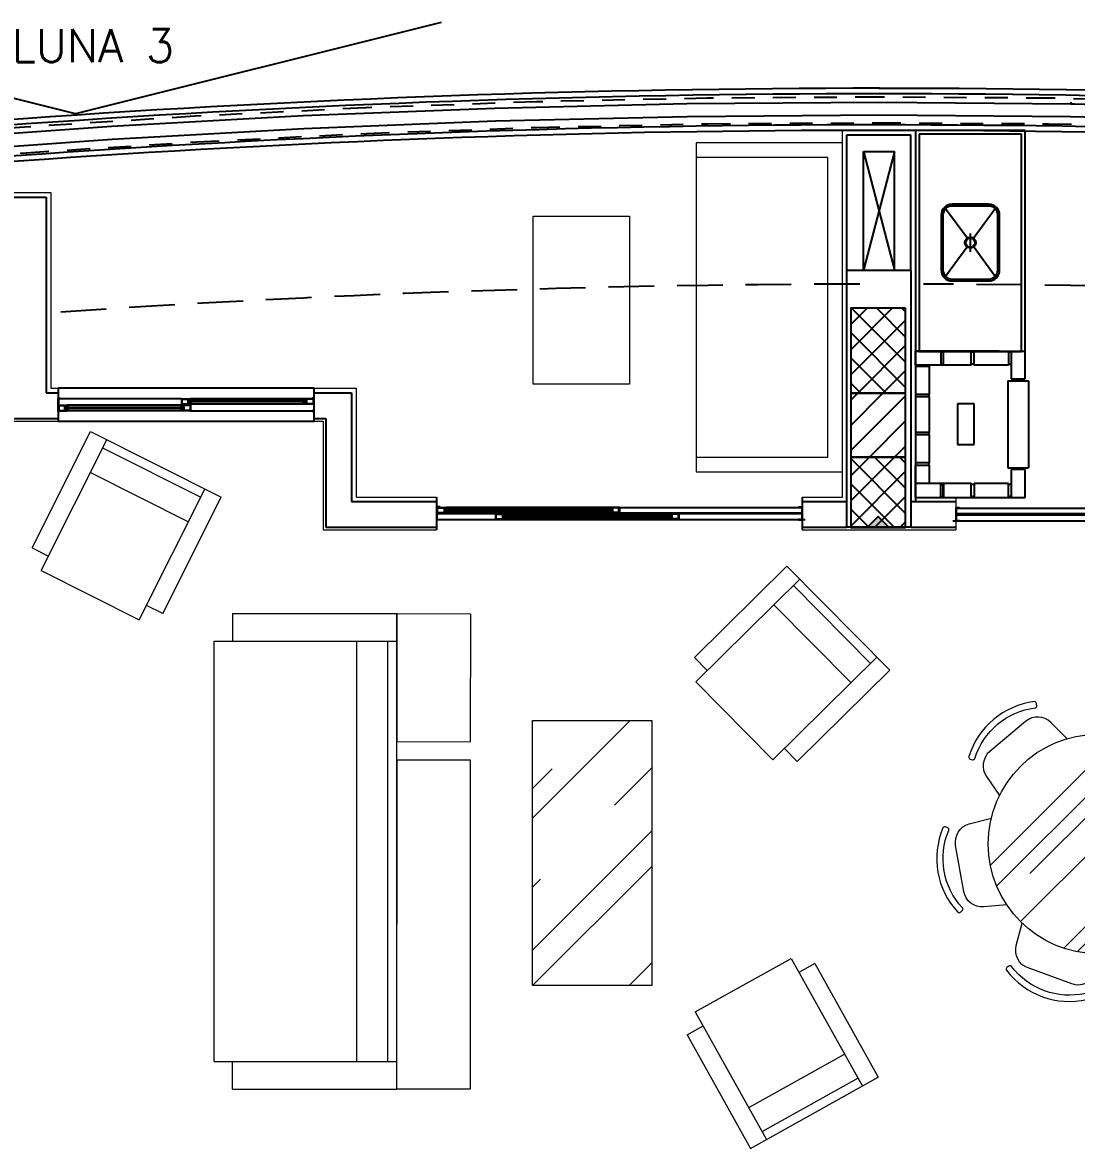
# Model space of a CAD drawing. Header units: millimetres. Extents: x 188.6 to 263.2, y 40.1 to 120.1.
# Drawn here: x 207.62 to 213.39, y 113.93 to 120.08 of the extents above; entities that cross this region are included whole.
import ezdxf

# ---------------------------------------------------------------- set-up
doc = ezdxf.new("R2010")
doc.units = ezdxf.units.MM
doc.set_wipeout_variables(frame=1)
doc.linetypes.add('_XREF_APTOS 1003 E 1004$0$HIDDEN', pattern=[0.375, 0.25, -0.125])
doc.linetypes.add('HIDDEN2', pattern=[0.1875, 0.125, -0.0625])
for name, color, linetype in [('_XREF_APTOS 1003 E 1004$0$A-MC-ALVENARIA', 7, 'Continuous'), ('_XREF_APTOS 1003 E 1004$0$E-MC-ESQUADRIAS', 2, 'Continuous'), ('_XREF_APTOS 1003 E 1004$0$L-MC-LAYOUT MOLHADO', 4, 'Continuous'), ('_XREF_APTOS 1003 E 1004$0$P-MC-PILAR', 3, 'Continuous'), ('_XREF_APTOS 1003 E 1004$0$P-MC-PROJEÇÃO', 1, '_XREF_APTOS 1003 E 1004$0$HIDDEN'), ('_XREF_APTOS 1003 E 1004$0$V-MC-VISTA2', 1, 'Continuous'), ('ARQ', 8, 'Continuous'), ('ESTR-PILARES', 11, 'Continuous'), ('ESTR-VIGAS', 11, 'HIDDEN2'), ('ESTRUTURA', 7, 'Continuous')]:
    doc.layers.add(name, color=color, linetype=linetype)
doc.layers.add('_XREF_APTOS 1003 E 1004$0$L-MC-LAYOUT', color=252, linetype='Continuous', lineweight=5)
doc.layers.add('_XREF_APTOS 1003 E 1004$0$R-MC-REBOCO', color=1, linetype='Continuous', lineweight=5)
doc.styles.add('MC-ROMANS', font='romans')

# ---------------------------------------------------------------- blocks, each defined once
blk = doc.blocks.new('_XREF_APTOS 1003 E 1004$0$A$C23913CE5-flat-1')
at = {"layer": '_XREF_APTOS 1003 E 1004$0$E-MC-ESQUADRIAS', "color": 8}
for p, q in [((0.003, -0.675), (0.003, -0.0022)), ((0.039, -0.003), (0.039, -0.05)), ((0.069, -0.003), (0.039, -0.003)), ((0.039, -0.675), (0.039, -0.05)), ((0.049, -0.05), (0.039, -0.05)), ((0.041, -0.005), (0.041, -0.048)), ((0.067, -0.005), (0.041, -0.005)), ((0.047, -0.048), (0.041, -0.048)), ((0.067, -0.036), (0.047, -0.036)), ((0.047, -0.048), (0.047, -0.036)), ((0.069, -0.038), (0.049, -0.038)), ((0.049, -0.05), (0.049, -0.038)), ((0.051, -0.686), (0.051, -0.039)), ((0.051, -0.039), (0.057, -0.039)), ((0.057, -0.686), (0.057, -0.039)), ((0.059, -0.05), (0.059, -0.038)), ((0.069, -0.05), (0.059, -0.05)), ((0.061, -0.048), (0.061, -0.04)), ((0.067, -0.04), (0.061, -0.04)), ((0.067, -0.048), (0.061, -0.048)), ((0.067, -0.005), (0.067, -0.036)), ((0.067, -0.04), (0.067, -0.048)), ((0.069, -0.003), (0.069, -0.05)), ((0.069, -0.675), (0.069, -0.05)), ((0.003, -0.675), (0.003, -0.725)), ((0.003, -0.675), (0.033, -0.675)), ((0.005, -0.677), (0.005, -0.723)), ((0.005, -0.677), (0.031, -0.677)), ((0.031, -0.677), (0.031, -0.711)), ((0.033, -0.675), (0.033, -0.725)), ((0.039, -0.725), (0.039, -0.675)), ((0.049, -0.675), (0.039, -0.675)), ((0.041, -0.723), (0.041, -0.677)), ((0.047, -0.677), (0.041, -0.677)), ((0.047, -0.677), (0.047, -0.689)), ((0.049, -0.675), (0.049, -0.687)), ((0.059, -0.675), (0.059, -0.687)), ((0.069, -0.675), (0.059, -0.675)), ((0.061, -0.677), (0.061, -0.685)), ((0.067, -0.677), (0.061, -0.677)), ((0.067, -0.685), (0.067, -0.677)), ((0.069, -0.725), (0.069, -0.675)), ((0.013, -0.725), (0.003, -0.725)), ((0.003, -1.3465), (0.003, -0.725)), ((0.011, -0.723), (0.005, -0.723)), ((0.011, -0.723), (0.011, -0.711)), ((0.031, -0.711), (0.011, -0.711)), ((0.013, -0.725), (0.013, -0.713)), ((0.033, -0.713), (0.013, -0.713)), ((0.015, -1.3575), (0.015, -0.714)), ((0.015, -0.714), (0.021, -0.714)), ((0.021, -1.3575), (0.021, -0.714)), ((0.023, -0.725), (0.023, -0.713)), ((0.033, -0.725), (0.023, -0.725)), ((0.031, -0.715), (0.025, -0.715)), ((0.025, -0.723), (0.025, -0.715)), ((0.031, -0.723), (0.025, -0.723)), ((0.031, -0.715), (0.031, -0.723)), ((0.033, -1.397), (0.033, -0.725)), ((0.039, -0.725), (0.069, -0.725)), ((0.041, -0.723), (0.067, -0.723)), ((0.067, -0.689), (0.047, -0.689)), ((0.069, -0.687), (0.049, -0.687)), ((0.051, -0.686), (0.057, -0.686)), ((0.067, -0.685), (0.061, -0.685)), ((0.067, -0.723), (0.067, -0.689)), ((0.069, -0.725), (0.069, -1.3982)), ((0.003, -1.397), (0.003, -1.3465)), ((0.013, -1.3465), (0.003, -1.3465)), ((0.011, -1.3485), (0.005, -1.3485)), ((0.005, -1.395), (0.005, -1.3485)), ((0.011, -1.3485), (0.011, -1.3605)), ((0.013, -1.3465), (0.013, -1.3585)), ((0.023, -1.3465), (0.023, -1.3585)), ((0.033, -1.3465), (0.023, -1.3465)), ((0.025, -1.3485), (0.025, -1.3565)), ((0.031, -1.3485), (0.025, -1.3485)), ((0.031, -1.3565), (0.031, -1.3485)), ((0.003, -1.397), (0.033, -1.397)), ((0.005, -1.395), (0.031, -1.395)), ((0.031, -1.3605), (0.011, -1.3605)), ((0.033, -1.3585), (0.013, -1.3585)), ((0.015, -1.3575), (0.021, -1.3575)), ((0.031, -1.3565), (0.025, -1.3565)), ((0.031, -1.395), (0.031, -1.3605)), ((0.033, -1.397), (0.033, -1.3585))]:
    blk.add_line(p, q, dxfattribs=at)
for points in [[(0.001, -0.0002), (0.001, -0.0104), (0.003, -0.0104), (0.003, -0.0022), (0.069, -0.0022), (0.069, -0.0102), (0.071, -0.0102), (0.071, -0.0002), (0.001, -0.0002)], [(0.001, -1.4002), (0.001, -1.39), (0.003, -1.39), (0.003, -1.3982), (0.069, -1.3982), (0.069, -1.3902), (0.071, -1.3902), (0.071, -1.4002), (0.001, -1.4002)]]:
    blk.add_lwpolyline(points, dxfattribs=at)
for points in [[(0.0505, -0.0385, 1), (0.0495, -0.0385), (0.0495, -0.05, -0.414214), (0.049, -0.0505), (0.044, -0.0505, 0.38517), (0.049, -0.055), (0.0505, -0.055)], [(0.064, -0.0505), (0.059, -0.0505, -0.414214), (0.0585, -0.05), (0.0585, -0.0385, 1), (0.0575, -0.0385), (0.0575, -0.055), (0.059, -0.055, 0.38517)], [(0.0505, -0.6865, -1), (0.0495, -0.6865), (0.0495, -0.675, 0.414214), (0.049, -0.6745), (0.044, -0.6745, -0.38517), (0.049, -0.67), (0.0505, -0.67)], [(0.064, -0.6745), (0.059, -0.6745, 0.414214), (0.0585, -0.675), (0.0585, -0.6865, -1), (0.0575, -0.6865), (0.0575, -0.67), (0.059, -0.67, -0.38517)], [(0.0145, -0.7135, 1), (0.0135, -0.7135), (0.0135, -0.725, -0.414214), (0.013, -0.7255), (0.008, -0.7255, 0.38517), (0.013, -0.73), (0.0145, -0.73)], [(0.028, -0.7255), (0.023, -0.7255, -0.414214), (0.0225, -0.725), (0.0225, -0.7135, 1), (0.0215, -0.7135), (0.0215, -0.73), (0.023, -0.73, 0.38517)], [(0.0135, -1.3465, 0.414214), (0.013, -1.346), (0.008, -1.346, -0.38517), (0.013, -1.3415), (0.0145, -1.3415), (0.0145, -1.358, -1), (0.0135, -1.358)], [(0.0225, -1.3465, -0.414214), (0.023, -1.346), (0.028, -1.346, 0.38517), (0.023, -1.3415), (0.0215, -1.3415), (0.0215, -1.358, 1), (0.0225, -1.358)]]:
    blk.add_lwpolyline(points, format="xyb", close=True, dxfattribs=at)
blk = doc.blocks.new('A$C1BFF5DEF')
at = {"layer": '_XREF_APTOS 1003 E 1004$0$L-MC-LAYOUT', "linetype": 'Continuous'}
h = blk.add_hatch(dxfattribs=at)
h.set_pattern_fill('AR-RROOF', color=8, scale=0.5, angle=45, style=0)
h.set_pattern_definition([(45, (-2101.44155, -1445.2573), (0.42426407, 1.13137085), [7.5, -1, 2.5, -0.5]), (45, (-2101.1481, -1444.6103), (-0.8237794, 0.11667262), [1.5, -0.165, 3, -0.375]), (45, (-2101.5653, -1444.78), (1.60159686, 2.075358403), [4, -0.7, 2, -0.5])])
h.paths.add_polyline_path([(14.1589, 6.1519, -1), (15.078, 6.9234, -1)])
at = {"layer": '_XREF_APTOS 1003 E 1004$0$A-MC-ALVENARIA', "color": 8}
for p, q in [((13.2455, 9.6755), (13.2455, 10.4154)), ((13.2455, 10.4154), (13.5955, 10.4154)), ((13.5955, 9.6755), (13.5955, 10.4154)), ((13.3355, 9.6755), (13.3355, 10.3254)), ((13.3355, 10.3254), (13.5055, 10.3254)), ((13.5055, 9.6755), (13.5055, 10.3254)), ((6.3953, 10.075), (8.8653, 10.075)), ((8.8653, 10.075), (8.8653, 9.005)), ((8.8653, 9.005), (8.9303, 9.005)), ((10.3303, 9.005), (10.5353, 9.005)), ((10.5353, 9.005), (10.5353, 8.41)), ((7.8503, 8.865), (8.9303, 8.865)), ((10.3303, 8.865), (10.3953, 8.865)), ((10.3953, 8.865), (10.3953, 8.27)), ((10.5353, 8.41), (11.0003, 8.41)), ((13.0003, 8.41), (13.2452, 8.41)), ((13.5952, 8.41), (13.8403, 8.41)), ((10.3953, 8.27), (11.0003, 8.27)), ((13.0003, 8.27), (13.2452, 8.27)), ((13.5952, 8.27), (13.8403, 8.27))]:
    blk.add_line(p, q, dxfattribs=at)
at = {"layer": '_XREF_APTOS 1003 E 1004$0$E-MC-ESQUADRIAS', "color": 8}
for p, q in [((10.3303, 9.03), (8.9301, 9.03, 0.0006)), ((11.0203, 8.3815), (11.0003, 8.3815)), ((11.0003, 8.3815), (11.0003, 8.3105)), ((11.0023, 8.3795), (11.0023, 8.3125)), ((11.0023, 8.3795), (11.0203, 8.3795)), ((11.0035, 8.3785), (11.0555, 8.3785)), ((11.0035, 8.3785), (11.0035, 8.3485)), ((11.0055, 8.3765), (11.0415, 8.3765)), ((11.0055, 8.3505), (11.0055, 8.3765)), ((11.0203, 8.3815), (11.0203, 8.3795)), ((11.0415, 8.3765), (11.0415, 8.3565)), ((11.0435, 8.3785), (11.0435, 8.3685)), ((11.0455, 8.3765), (11.0455, 8.3705)), ((11.0455, 8.3765), (11.0535, 8.3765)), ((11.9983, 8.3785), (11.0505, 8.3785)), ((11.0535, 8.3765), (11.0535, 8.3705)), ((11.0555, 8.3785), (11.0555, 8.3685)), ((12.0003, 8.3785), (11.9483, 8.3785)), ((11.9483, 8.3785), (11.9483, 8.3685)), ((11.9503, 8.3765), (11.9503, 8.3705)), ((11.9583, 8.3765), (11.9503, 8.3765)), ((11.9583, 8.3765), (11.9583, 8.3705)), ((11.9603, 8.3785), (11.9603, 8.3685)), ((11.9623, 8.3765), (11.9623, 8.3565)), ((11.9983, 8.3765), (11.9623, 8.3765)), ((11.9983, 8.3505), (11.9983, 8.3765)), ((12.0003, 8.3785), (12.9983, 8.3785)), ((12.0003, 8.3785), (12.0003, 8.3485)), ((12.9803, 8.3815), (12.9803, 8.3795)), ((12.9803, 8.3815), (13.0003, 8.3815)), ((12.9983, 8.3795), (12.9803, 8.3795)), ((12.9983, 8.3795), (12.9983, 8.3125)), ((13.0003, 8.3815), (13.0003, 8.3105)), ((13.8604, 8.3755), (13.8403, 8.3755)), ((13.8403, 8.3755), (13.8403, 8.3045)), ((13.8604, 8.3755), (13.8604, 8.3735)), ((12.9983, 8.3435), (11.0023, 8.3435)), ((11.0035, 8.3485), (11.0555, 8.3485)), ((11.0055, 8.3505), (11.0535, 8.3505)), ((11.0055, 8.3485), (11.0055, 8.3485)), ((11.0535, 8.3565), (11.0415, 8.3565)), ((11.0555, 8.3685), (11.0435, 8.3685)), ((11.0435, 8.3685), (11.0435, 8.3585)), ((11.9603, 8.3665), (11.0435, 8.3665)), ((11.9603, 8.3605), (11.0435, 8.3605)), ((11.0555, 8.3585), (11.0435, 8.3585)), ((11.0555, 8.368), (11.044, 8.368)), ((11.0605, 8.367), (11.044, 8.367)), ((11.0605, 8.36), (11.044, 8.36)), ((11.0555, 8.359), (11.044, 8.359)), ((11.0535, 8.3705), (11.0455, 8.3705)), ((12.0003, 8.3485), (11.0505, 8.3485)), ((11.0535, 8.3565), (11.0535, 8.3505)), ((11.0555, 8.3585), (11.0555, 8.3485)), ((11.056, 8.3685), (11.056, 8.3735)), ((11.056, 8.3585), (11.056, 8.3535)), ((11.0605, 8.3685), (11.0605, 8.367)), ((11.0605, 8.3585), (11.0605, 8.36)), ((11.3251, 8.3435), (11.3751, 8.3435)), ((11.3251, 8.3305), (11.3251, 8.3435)), ((11.3251, 8.3155), (11.3251, 8.3305)), ((11.3251, 8.3305), (11.3251, 8.3305)), ((11.3251, 8.3135), (11.3251, 8.3155)), ((11.3251, 8.3155), (11.3251, 8.3155)), ((11.3271, 8.3415), (11.3611, 8.3415)), ((11.3271, 8.3325), (11.3271, 8.3415)), ((11.3271, 8.3155), (11.3271, 8.3325)), ((11.3271, 8.3325), (11.3271, 8.3325)), ((11.3271, 8.3155), (11.3731, 8.3155)), ((11.3611, 8.3415), (11.3611, 8.3215)), ((11.3731, 8.3215), (11.3611, 8.3215)), ((11.3631, 8.3435), (11.3631, 8.3335)), ((11.3631, 8.3335), (11.3631, 8.3235)), ((11.3751, 8.3335), (11.3631, 8.3335)), ((12.2851, 8.3315), (11.3631, 8.3315)), ((12.2851, 8.3255), (11.3631, 8.3255)), ((11.3751, 8.3235), (11.3631, 8.3235)), ((11.3751, 8.333), (11.3636, 8.333)), ((11.3801, 8.332), (11.3636, 8.332)), ((11.3801, 8.325), (11.3636, 8.325)), ((11.3751, 8.324), (11.3636, 8.324)), ((11.3651, 8.3415), (11.3731, 8.3415)), ((11.3651, 8.3415), (11.3651, 8.3355)), ((11.3731, 8.3355), (11.3651, 8.3355)), ((11.3731, 8.3415), (11.3731, 8.3355)), ((11.3731, 8.3215), (11.3731, 8.3155)), ((12.2731, 8.3435), (11.3751, 8.3435)), ((11.3751, 8.3435), (11.3751, 8.3335)), ((11.3751, 8.3235), (11.3751, 8.3135)), ((11.3756, 8.3335), (11.3756, 8.3385)), ((11.3756, 8.3235), (11.3756, 8.3185)), ((11.3801, 8.3335), (11.3801, 8.332)), ((11.3801, 8.3235), (11.3801, 8.325)), ((11.9433, 8.3685), (11.9433, 8.367)), ((11.9433, 8.367), (11.9598, 8.367)), ((11.9433, 8.3585), (11.9433, 8.36)), ((11.9433, 8.36), (11.9598, 8.36)), ((11.9478, 8.3685), (11.9478, 8.3735)), ((11.9478, 8.3585), (11.9478, 8.3535)), ((11.9483, 8.3685), (11.9603, 8.3685)), ((11.9483, 8.368), (11.9598, 8.368)), ((11.9483, 8.359), (11.9598, 8.359)), ((11.9483, 8.3585), (11.9603, 8.3585)), ((11.9483, 8.3585), (11.9483, 8.3485)), ((12.0003, 8.3485), (11.9483, 8.3485)), ((11.9503, 8.3705), (11.9583, 8.3705)), ((11.9503, 8.3565), (11.9503, 8.3505)), ((11.9503, 8.3565), (11.9623, 8.3565)), ((11.9983, 8.3505), (11.9503, 8.3505)), ((11.9603, 8.3685), (11.9603, 8.3585)), ((11.9983, 8.3485), (11.9983, 8.3485)), ((12.0003, 8.3485), (12.9983, 8.3485)), ((12.2681, 8.3335), (12.2681, 8.332)), ((12.2681, 8.332), (12.2846, 8.332)), ((12.2681, 8.3235), (12.2681, 8.325)), ((12.2681, 8.325), (12.2846, 8.325)), ((12.2726, 8.3335), (12.2726, 8.3385)), ((12.2726, 8.3235), (12.2726, 8.3185)), ((12.3251, 8.3435), (12.2731, 8.3435)), ((12.2731, 8.3435), (12.2731, 8.3335)), ((12.2731, 8.3335), (12.2851, 8.3335)), ((12.2731, 8.333), (12.2846, 8.333)), ((12.2731, 8.324), (12.2846, 8.324)), ((12.2731, 8.3235), (12.2851, 8.3235)), ((12.2731, 8.3235), (12.2731, 8.3135)), ((12.2751, 8.3415), (12.2751, 8.3355)), ((12.2831, 8.3415), (12.2751, 8.3415)), ((12.2751, 8.3355), (12.2831, 8.3355)), ((12.2751, 8.3215), (12.2751, 8.3155)), ((12.2751, 8.3215), (12.2871, 8.3215)), ((12.3231, 8.3155), (12.2751, 8.3155)), ((12.2831, 8.3415), (12.2831, 8.3355)), ((12.2851, 8.3435), (12.2851, 8.3335)), ((12.2851, 8.3335), (12.2851, 8.3235)), ((12.2871, 8.3415), (12.2871, 8.3215)), ((12.3231, 8.3415), (12.2871, 8.3415)), ((12.3231, 8.3155), (12.3231, 8.3415)), ((12.3251, 8.3435), (12.3251, 8.3135)), ((13.8424, 8.3735), (13.8424, 8.3065)), ((13.8424, 8.3735), (13.8604, 8.3735)), ((14.8404, 8.3725), (13.8424, 8.3725)), ((14.8404, 8.3425), (13.8424, 8.3425)), ((13.8424, 8.3375), (15.8384, 8.3375)), ((11.0203, 8.3105), (11.0005, 8.3105)), ((11.0025, 8.3125), (11.0203, 8.3125)), ((11.0203, 8.3105), (11.0203, 8.3125)), ((13.0163, 8.3105), (11.0203, 8.3105)), ((11.3251, 8.3135), (11.3751, 8.3135)), ((12.2731, 8.3135), (11.3751, 8.3135)), ((12.3251, 8.3135), (12.2731, 8.3135)), ((12.3231, 8.3135), (12.3231, 8.3135)), ((12.9803, 8.3105), (12.9803, 8.3125)), ((12.9983, 8.3125), (12.9803, 8.3125)), ((12.9803, 8.3105), (13.0003, 8.3105)), ((13.8244, 8.3045), (15.8204, 8.3045)), ((13.8604, 8.3045), (13.8403, 8.3045)), ((13.8424, 8.3065), (13.8604, 8.3065)), ((13.8604, 8.3045), (13.8604, 8.3065))]:
    blk.add_line(p, q, dxfattribs=at)
for centre, radius, start, end in [((11.044, 8.3675), 0.0005, 90, 270), ((11.044, 8.3595), 0.0005, 90, 270), ((11.0555, 8.3685), 0.0005, 270, 0), ((11.0555, 8.3585), 0.0005, 0, 90), ((11.0555, 8.3685), 0.005, 0, 84.26083), ((11.0555, 8.3585), 0.005, 275.73917, 0), ((11.3636, 8.3325), 0.0005, 90, 270), ((11.3636, 8.3245), 0.0005, 90, 270), ((11.3751, 8.3335), 0.0005, 270, 0), ((11.3751, 8.3235), 0.0005, 0, 90), ((11.3751, 8.3335), 0.005, 0, 84.26083), ((11.3751, 8.3235), 0.005, 275.73917, 0), ((11.9483, 8.3685), 0.005, 95.73917, 180), ((11.9483, 8.3585), 0.005, 180, 264.26083), ((11.9483, 8.3685), 0.0005, 180, 270), ((11.9483, 8.3585), 0.0005, 90, 180), ((11.9598, 8.3675), 0.0005, 270, 90), ((11.9598, 8.3595), 0.0005, 270, 90), ((12.2731, 8.3335), 0.005, 95.73917, 180), ((12.2731, 8.3235), 0.005, 180, 264.26083), ((12.2731, 8.3335), 0.0005, 180, 270), ((12.2731, 8.3235), 0.0005, 90, 180), ((12.2846, 8.3325), 0.0005, 270, 90), ((12.2846, 8.3245), 0.0005, 270, 90)]:
    blk.add_arc(centre, radius, start, end, dxfattribs=at)
at = {"layer": '_XREF_APTOS 1003 E 1004$0$L-MC-LAYOUT', "color": 8}
for p, q in [((8.7875, 8.1567), (9.1069, 8.7929)), ((8.8373, 8.0331), (9.1963, 8.7481)), ((9.1069, 8.7929), (9.8219, 8.434)), ((9.1738, 8.7034), (9.7101, 8.4342)), ((9.1065, 8.5693), (9.6431, 8.2999)), ((9.3735, 7.7639), (9.7325, 8.4789)), ((9.5024, 7.7978), (9.8219, 8.434)), ((8.7875, 8.1567), (8.8769, 8.1118)), ((8.8373, 8.0331), (9.3735, 7.7639)), ((12.4111, 7.5569), (12.9173, 8.0576)), ((12.9173, 8.0576), (13.4799, 7.4888)), ((12.4188, 7.4239), (12.9876, 7.9865)), ((12.9521, 7.9513), (13.374, 7.5247)), ((9.5024, 7.7978), (9.4131, 7.8426)), ((12.8454, 7.8458), (13.2676, 7.4189)), ((9.8834, 7.7974), (10.7834, 7.7974)), ((9.8834, 7.7974), (9.8834, 7.6474)), ((10.7834, 5.1974), (10.7834, 7.7974)), ((10.7849, 7.0974), (10.7854, 7.7974)), ((10.7854, 7.7974), (11.1854, 7.7971)), ((11.1854, 7.7971), (11.1849, 7.0971)), ((9.7834, 5.3474), (9.7834, 7.6474)), ((9.7834, 7.6474), (10.7834, 7.6474)), ((10.5634, 5.3474), (10.5634, 7.6474)), ((10.7334, 5.3474), (10.7334, 7.6474)), ((12.4111, 7.5569), (12.4814, 7.4858)), ((12.8407, 6.9973), (13.4095, 7.5599)), ((12.9737, 6.9882), (13.4799, 7.4888)), ((12.4188, 7.4239), (12.8407, 6.9973)), ((11.5258, 5.7634), (11.5258, 7.2134)), ((11.5258, 7.2134), (12.1774, 7.2134)), ((12.1774, 7.2134), (12.1774, 5.7634)), ((10.7849, 7.0974), (11.1849, 7.0971)), ((12.9737, 6.9882), (12.9034, 7.0593)), ((10.7834, 5.1974), (10.7848, 6.9974)), ((10.7848, 6.9974), (11.1848, 6.9971)), ((11.1848, 6.9971), (11.1834, 5.1971)), ((12.4157, 5.6194), (12.9395, 5.912)), ((12.9395, 5.912), (13.3296, 5.2136)), ((13.0697, 5.8839), (12.9824, 5.8351)), ((13.0697, 5.8839), (13.4169, 5.2624)), ((12.1774, 5.7634), (11.5258, 5.7634)), ((12.4157, 5.6194), (12.8058, 4.921)), ((12.3713, 5.4937), (12.4586, 5.5425)), ((12.3713, 5.4937), (12.7185, 4.8722)), ((12.7083, 5.0956), (13.2325, 5.3884)), ((9.7834, 5.3474), (10.7834, 5.3474)), ((9.8834, 5.1974), (9.8834, 5.3474)), ((12.7185, 4.8722), (13.4169, 5.2624)), ((12.7814, 4.9646), (13.3053, 5.2572)), ((9.8834, 5.1974), (10.7834, 5.1974)), ((11.1834, 5.1971), (10.7834, 5.1974))]:
    blk.add_line(p, q, dxfattribs=at)
at = {"layer": '_XREF_APTOS 1003 E 1004$0$L-MC-LAYOUT', "color": 8, "linetype": 'Continuous'}
for p, q in [((11.5258, 6.6794), (12.0598, 7.2134)), ((11.5258, 6.8411), (11.6335, 6.9488)), ((11.973, 6.7495), (12.1774, 6.9539)), ((11.5258, 5.9574), (12.1774, 6.6091)), ((11.5258, 5.7634), (12.1774, 6.4151)), ((11.5258, 6.3023), (11.5689, 6.3454)), ((12.0538, 5.7634), (12.1774, 5.8871))]:
    blk.add_line(p, q, dxfattribs=at)
at = {"layer": '_XREF_APTOS 1003 E 1004$0$L-MC-LAYOUT', "color": 8, "linetype": 'ByBlock'}
for points in [[(12.4202, 10.3727), (12.4202, 8.5727), (13.2202, 8.5727), (13.2202, 10.3727)], [(11.5296, 9.0526), (11.5296, 9.9716), (12.055, 9.9716), (12.055, 9.0526)]]:
    blk.add_lwpolyline(points, close=True, dxfattribs=at)
blk.add_lwpolyline([(12.4202, 8.6527), (13.1402, 8.6527), (13.1402, 10.2927), (12.4202, 10.2927)], dxfattribs=at)
at = {"layer": '_XREF_APTOS 1003 E 1004$0$L-MC-LAYOUT', "color": 8}
for points in [[(13.9122, 7.0153, 0.421716), (13.9196, 7.0018), (13.9321, 6.9984, 0.406514), (13.9452, 7.0055, -0.29498), (14.2744, 7.2818, 0.406514), (14.2837, 7.2935), (14.2825, 7.3064, 0.421716), (14.2705, 7.316, 0.295423)], [(13.8517, 6.1649, 0.421716), (13.8671, 6.1645), (13.8763, 6.1736, 0.406514), (13.8767, 6.1885, -0.29498), (13.802, 6.6118, 0.406514), (13.7965, 6.6257), (13.7847, 6.631, 0.421716), (13.7704, 6.6254, 0.295423)], [(14.558, 5.6872, 0.421716), (14.566, 5.7003), (14.5627, 5.7129, 0.406514), (14.55, 5.7207, -0.29498), (14.1461, 5.8676, 0.406514), (14.1313, 5.8698), (14.1208, 5.8623, 0.421716), (14.1185, 5.8471, 0.295423)]]:
    blk.add_lwpolyline(points, format="xyb", close=True, dxfattribs=at)
for points in [[(14.4499, 7.1135), (14.3615, 7.2019, 0.389031), (14.2222, 7.208), (14.0269, 7.0441, 0.389031), (14.0088, 6.9058), (14.0806, 6.8035)], [(14.1193, 6.2047), (13.9948, 6.1938, -0.389031), (13.8841, 6.2786), (13.8398, 6.5297, -0.389031), (13.9148, 6.6473), (14.0355, 6.6796)], [(14.6573, 5.9389), (14.6045, 5.8256, -0.389031), (14.4757, 5.7722), (14.2361, 5.8593, -0.389031), (14.1717, 5.983), (14.2041, 6.1038)]]:
    blk.add_lwpolyline(points, format="xyb", dxfattribs=at)
blk.add_circle((14.6185, 6.5377), 0.6, dxfattribs=at)
at = {"layer": '_XREF_APTOS 1003 E 1004$0$L-MC-LAYOUT MOLHADO', "color": 8, "linetype": 'ByBlock'}
for p, q in [((13.6205, 10.4404), (13.6202, 9.2102)), ((14.2205, 10.4404), (13.6205, 10.4404)), ((13.6405, 10.4204), (13.6402, 9.2302)), ((14.2005, 10.4204), (13.6405, 10.4204)), ((14.2002, 9.2332), (14.2005, 10.4204)), ((14.2202, 9.2332), (14.2205, 10.4404)), ((13.7605, 9.9768), (13.7605, 9.6768)), ((13.7705, 9.9768), (13.7705, 9.6768)), ((13.9058, 9.847), (13.7852, 10.0121)), ((14.0205, 10.0368), (13.8205, 10.0368)), ((14.0205, 10.0268), (13.8205, 10.0268)), ((14.0559, 10.0121), (13.9353, 9.847)), ((14.0705, 9.6768), (14.0705, 9.9768)), ((14.0805, 9.6768), (14.0805, 9.9768)), ((13.922, 9.7763), (13.922, 9.8763)), ((13.9058, 9.8066), (13.7852, 9.6414)), ((14.0559, 9.6414), (13.9353, 9.8066)), ((13.8205, 9.6268), (14.0205, 9.6268)), ((13.8205, 9.6168), (14.0205, 9.6168)), ((14.0779, 9.2332), (13.6202, 9.2332)), ((13.6202, 9.1572), (13.6202, 9.2332)), ((13.6202, 9.2332), (14.2202, 9.2332)), ((14.2002, 9.2302), (13.6402, 9.2302)), ((13.7581, 9.2332), (13.7581, 9.1572)), ((13.7722, 9.2332), (13.7722, 9.1572)), ((13.7733, 9.1572), (13.7733, 9.2332)), ((13.9253, 9.1572), (13.9253, 9.2332)), ((13.9405, 9.1572), (13.9405, 9.2332)), ((14.129, 9.2332), (14.129, 9.1572)), ((14.1442, 9.2332), (14.1442, 9.0812)), ((14.2202, 9.0812), (14.2202, 9.2332)), ((13.7581, 9.1572), (13.6202, 9.1572)), ((13.7722, 9.1572), (13.6202, 9.1572)), ((13.6202, 9.1496), (13.6202, 8.9976)), ((13.6962, 9.1496), (13.6202, 9.1496)), ((13.6962, 8.9976), (13.6962, 9.1496)), ((13.9253, 9.1572), (13.7733, 9.1572)), ((14.129, 9.1572), (13.9405, 9.1572)), ((14.1252, 9.0711), (14.1252, 8.5953)), ((14.1252, 9.0711), (14.2392, 9.0711)), ((14.1442, 9.0812), (14.2202, 9.0812)), ((14.2392, 9.0711), (14.2392, 8.5953)), ((13.6202, 8.9976), (13.6962, 8.9976)), ((13.6202, 8.9824), (13.6202, 8.7904)), ((13.6962, 8.9824), (13.6202, 8.9824)), ((13.6962, 8.7904), (13.6962, 8.9824)), ((13.8493, 8.9444), (13.8493, 8.722)), ((13.9405, 8.9444), (13.8493, 8.9444)), ((13.9405, 8.722), (13.9405, 8.9444)), ((13.6202, 8.7904), (13.6962, 8.7904)), ((13.6202, 8.7752), (13.6202, 8.6232)), ((13.6962, 8.7752), (13.6202, 8.7752)), ((13.6962, 8.6232), (13.6962, 8.7752)), ((13.8493, 8.722), (13.9405, 8.722)), ((13.6202, 8.6232), (13.6962, 8.6232)), ((13.6202, 8.4332), (13.6202, 8.608)), ((13.6962, 8.608), (13.6202, 8.608)), ((13.6962, 8.5092), (13.6962, 8.608)), ((14.1252, 8.5953), (14.2392, 8.5953)), ((14.2202, 8.5852), (14.1442, 8.5852)), ((14.1442, 8.5852), (14.1442, 8.4332)), ((14.2202, 8.4332), (14.2202, 8.5852)), ((13.6962, 8.5092), (13.6202, 8.5092)), ((13.7722, 8.5092), (13.6202, 8.5092)), ((13.7581, 8.4332), (13.7581, 8.5092)), ((13.7722, 8.4332), (13.7722, 8.5092)), ((13.7733, 8.5092), (13.7733, 8.4332)), ((13.9253, 8.5092), (13.7733, 8.5092)), ((13.9253, 8.4332), (13.9253, 8.5092)), ((14.129, 8.5092), (13.9405, 8.5092)), ((13.9405, 8.5092), (13.9405, 8.4332)), ((14.129, 8.4332), (14.129, 8.5092)), ((13.6202, 8.4332), (14.2202, 8.4332)), ((13.6202, 8.4332), (13.7581, 8.4332)), ((13.6202, 8.4332), (13.7722, 8.4332)), ((13.7733, 8.4332), (13.9253, 8.4332)), ((13.9405, 8.4332), (14.129, 8.4332)), ((14.1442, 8.4332), (14.2202, 8.4332))]:
    blk.add_line(p, q, dxfattribs=at)
at = {"layer": '_XREF_APTOS 1003 E 1004$0$L-MC-LAYOUT MOLHADO', "color": 8}
blk.add_line((13.6205, 10.4404), (13.6202, 8.4101), dxfattribs=at)
at = {"layer": '_XREF_APTOS 1003 E 1004$0$L-MC-LAYOUT MOLHADO', "color": 8, "flags": 128}
blk.add_lwpolyline([(22.6032, 9.8744), (21.7877, 9.985), (20.7463, 10.1106), (19.7031, 10.2196), (18.6583, 10.312), (17.6121, 10.3877), (16.5649, 10.4467), (15.5169, 10.4889), (14.4683, 10.5145), (13.4195, 10.5233), (12.3706, 10.5154), (11.322, 10.4908), (10.274, 10.4495), (9.2267, 10.3914), (8.1805, 10.3166), (7.1356, 10.2252), (6.0923, 10.1171), (5.0508, 9.9924), (4.2352, 9.8825)], dxfattribs=at)
at = {"layer": '_XREF_APTOS 1003 E 1004$0$L-MC-LAYOUT MOLHADO', "color": 8, "linetype": 'ByBlock'}
for radius in [0.03, 0.025]:
    blk.add_circle((13.9205, 9.8268), radius, dxfattribs=at)
at = {"layer": '_XREF_APTOS 1003 E 1004$0$L-MC-LAYOUT MOLHADO', "color": 8}
for centre, radius, start, end in [((13.4293, -55.5422), 66.2129, 90.004778, 98.117039), ((13.4293, -55.5422), 66.1829, 90.004778, 98.094507), ((13.4293, -55.5422), 66.0129, 90.004778, 97.966476), ((13.4188, -55.5425), 66.0129, 82.040085, 89.998714), ((13.4293, -55.5422), 65.9829, 90.004778, 97.943814), ((13.4188, -55.5425), 65.9829, 82.062732, 89.998714)]:
    blk.add_arc(centre, radius, start, end, dxfattribs=at)
at = {"layer": '_XREF_APTOS 1003 E 1004$0$L-MC-LAYOUT MOLHADO', "color": 8, "linetype": 'ByBlock'}
for centre, radius, start, end in [((13.8205, 9.9768), 0.06, 90, 180), ((13.8205, 9.9768), 0.05, 90, 180), ((14.0205, 9.9768), 0.06, 0, 90), ((14.0205, 9.9768), 0.05, 0, 90), ((13.8205, 9.6768), 0.06, 180, 270), ((13.8205, 9.6768), 0.05, 180, 270), ((14.0205, 9.6768), 0.05, 270, 0), ((14.0205, 9.6768), 0.06, 270, 0), ((13.7657, 9.238), 0.009, 212.3798, 327.6202), ((13.9329, 9.238), 0.009, 212.3798, 327.6202), ((14.1366, 9.238), 0.009, 212.3798, 327.6202), ((13.6993, 9.1534), 0.00486, 128.53313, 231.46687), ((13.7657, 9.1524), 0.009, 32.3798, 147.6202), ((13.9329, 9.1524), 0.009, 32.3798, 147.6202), ((14.1366, 9.1524), 0.009, 32.3798, 147.6202), ((13.7011, 8.99), 0.009, 122.3798, 237.6202), ((13.7011, 8.7828), 0.009, 122.3798, 237.6202), ((13.7011, 8.6156), 0.009, 122.3798, 237.6202), ((13.7657, 8.514), 0.009, 212.3798, 327.6202), ((13.9329, 8.514), 0.009, 212.3798, 327.6202), ((14.1366, 8.514), 0.009, 212.3798, 327.6202), ((13.7657, 8.4284), 0.009, 32.3798, 147.6202), ((13.9329, 8.4284), 0.009, 32.3798, 147.6202), ((14.1366, 8.4284), 0.009, 32.3798, 147.6202)]:
    blk.add_arc(centre, radius, start, end, dxfattribs=at)
at = {"layer": '_XREF_APTOS 1003 E 1004$0$P-MC-PILAR', "color": 8}
blk.add_lwpolyline([(13.2455, 9.6755), (13.5955, 9.6755), (13.5952, 8.2698), (13.2452, 8.2698)], close=True, dxfattribs=at)
at = {"layer": '_XREF_APTOS 1003 E 1004$0$P-MC-PROJEÇÃO', "color": 8}
for start, end in [(90.120398, 93.937159), (86.123817, 89.819671)]:
    blk.add_arc((13.4556, -56.8893), 66.4892, start, end, dxfattribs=at)
at = {"layer": '_XREF_APTOS 1003 E 1004$0$R-MC-REBOCO', "color": 8}
for p, q in [((13.2202, 8.435), (13.2205, 10.4404)), ((13.2205, 10.4404), (13.6205, 10.4404)), ((13.6202, 8.435), (13.6205, 10.4404)), ((6.3703, 10.1), (8.8903, 10.1)), ((8.8903, 10.1), (8.8903, 9.03)), ((8.8903, 9.03), (8.9303, 9.03)), ((10.3303, 9.03), (10.5603, 9.03)), ((10.5603, 9.03), (10.5603, 8.435)), ((7.8653, 8.85), (8.9303, 8.85)), ((10.3303, 8.85), (10.3803, 8.85)), ((10.3803, 8.85), (10.3803, 8.255)), ((10.5603, 8.435), (11.0003, 8.435)), ((13.0003, 8.435), (13.2202, 8.435)), ((13.6202, 8.435), (13.8403, 8.435)), ((13.8403, 8.435), (13.8403, 8.255)), ((10.3803, 8.255), (11.0003, 8.255)), ((13.0003, 8.255), (13.2452, 8.255)), ((13.2452, 8.255), (13.8403, 8.255))]:
    blk.add_line(p, q, dxfattribs=at)
at = {"layer": '_XREF_APTOS 1003 E 1004$0$V-MC-VISTA2', "color": 8}
for p, q in [((13.3355, 10.3254), (13.5055, 9.6755)), ((13.5055, 10.3254), (13.3355, 9.6755)), ((8.9303, 9.03), (8.9303, 8.85)), ((10.3303, 8.85), (10.3303, 9.03)), ((8.9303, 8.85), (10.3303, 8.85)), ((11.0003, 8.435), (11.0003, 8.255)), ((13.0003, 8.435), (13.0003, 8.255))]:
    blk.add_line(p, q, dxfattribs=at)
at = {"layer": 'ARQ', "color": 8}
blk.add_lwpolyline([(11.0251, 11.0305), (9.0251, 10.5305), (7.0251, 11.0305)], dxfattribs=at)
at = {"layer": '_XREF_APTOS 1003 E 1004$0$E-MC-ESQUADRIAS', "color": 8, "xscale": -1, "rotation": 90}
blk.add_blockref('_XREF_APTOS 1003 E 1004$0$A$C23913CE5-flat-1', (8.9301, 8.976), dxfattribs=at)
at = {"layer": 'ARQ', "color": 8, "insert": (8.3461, 10.8141), "char_height": 0.18, "attachment_point": 7, "style": 'MC-ROMANS'}
blk.add_mtext('\\A1;COLUNA 3', dxfattribs=at)
at = {"color": 8}
blk.add_wipeout([(14.4495, 10.5848), (14.4495, 10.5847), (14.4695, 10.5845)], dxfattribs=at).dxf.layer = '_XREF_APTOS 1003 E 1004$0$L-MC-LAYOUT MOLHADO'
blk.add_wipeout([(14.4695, 10.5845), (14.4895, 10.584), (14.4895, 10.5842)], dxfattribs=at).dxf.layer = '_XREF_APTOS 1003 E 1004$0$L-MC-LAYOUT MOLHADO'
at = {"layer": '_XREF_APTOS 1003 E 1004$0$L-MC-LAYOUT MOLHADO', "color": 8, "flags": 128}
for points in [[(22.6732, 9.9355), (21.7966, 10.0544), (20.7541, 10.1802), (19.7098, 10.2893), (18.6639, 10.3818), (17.6166, 10.4575), (16.5683, 10.5166), (15.5191, 10.5589), (14.4695, 10.5845), (13.4195, 10.5933), (12.3695, 10.5854), (11.3198, 10.5608), (10.2706, 10.5194), (9.2222, 10.4613), (8.1749, 10.3864), (7.1289, 10.2949), (6.0845, 10.1867), (5.042, 10.0618), (4.1652, 9.9437)], [(14.4695, 10.5945), (14.4695, 10.5845)], [(14.4697, 10.5945), (14.4695, 10.5845)], [(14.4495, 10.5848), (14.4495, 10.5847)], [(14.4895, 10.5842), (14.4495, 10.5848)], [(14.4895, 10.584), (14.4895, 10.5842)]]:
    blk.add_lwpolyline(points, dxfattribs=at)
at = {"layer": '_XREF_APTOS 1003 E 1004$0$L-MC-LAYOUT MOLHADO', "color": 8}
for radius, start in [(66.2129, 81.889498), (66.1829, 81.912042)]:
    blk.add_arc((13.4188, -55.5425), radius, start, 89.998714, dxfattribs=at)
blk = doc.blocks.new('COBERTURA_29-09-2016')
at = {"layer": 'ESTR-PILARES', "linetype": 'Continuous'}
for p, q in [((5.475, 10.6676), (5.7024, 10.895)), ((5.475, 10.8055), (5.5645, 10.895)), ((5.4791, 10.895), (5.775, 10.5991)), ((5.6169, 10.895), (5.775, 10.7369)), ((5.7548, 10.895), (5.775, 10.8748)), ((5.475, 10.5297), (5.775, 10.8297)), ((5.475, 10.7612), (5.775, 10.4612)), ((5.5132, 10.43), (5.775, 10.6918)), ((5.625, 10.6625), (5.625, 10.6625)), ((5.475, 10.6233), (5.6683, 10.43)), ((5.6511, 10.43), (5.775, 10.5539)), ((5.475, 10.4854), (5.5304, 10.43)), ((5.475, 10.2539), (5.6511, 10.43)), ((5.475, 10.3918), (5.5132, 10.43)), ((5.475, 10.116), (5.775, 10.416)), ((5.625, 10.295), (5.625, 10.295)), ((5.625, 10.295), (5.625, 10.295)), ((5.5768, 10.08), (5.775, 10.2782)), ((5.625, 10.255), (5.625, 10.255)), ((5.7147, 10.08), (5.775, 10.1403)), ((5.475, 9.8403), (5.7147, 10.08)), ((5.475, 9.9782), (5.5768, 10.08)), ((5.475, 10.0717), (5.775, 9.7717)), ((5.6046, 10.08), (5.775, 9.9096)), ((5.7425, 10.08), (5.775, 10.0475)), ((5.475, 9.7024), (5.775, 10.0024)), ((5.475, 9.9339), (5.7139, 9.695)), ((5.6055, 9.695), (5.775, 9.8645)), ((5.625, 9.8875), (5.625, 9.8875)), ((5.475, 9.796), (5.576, 9.695)), ((5.7434, 9.695), (5.775, 9.7266))]:
    blk.add_line(p, q, dxfattribs=at)
for points in [[(5.775, 10.895), (5.475, 10.895), (5.475, 10.43), (5.775, 10.43), (5.775, 10.895)], [(5.475, 10.08), (5.775, 10.08), (5.775, 10.43), (5.475, 10.43), (5.475, 10.08)], [(5.775, 10.08), (5.475, 10.08), (5.475, 9.695), (5.775, 9.695), (5.775, 10.08)], [(5.565, 9.695), (5.685, 9.695), (5.625, 9.755), (5.565, 9.695)]]:
    blk.add_lwpolyline(points, dxfattribs=at)
for points in [[(5.565, 9.695), (5.685, 9.695), (5.625, 9.755)], [(5.565, 9.695), (5.625, 9.755), (5.565, 9.695)]]:
    blk.add_solid(points, dxfattribs=at)
at = {"layer": 'ESTR-VIGAS'}
for points in [[(3.7551, 12.0233), (2.822, 11.9903)], [(3.7561, 12.0234), (3.7551, 12.0233)], [(4.6897, 12.0432), (3.7561, 12.0234)], [(4.6907, 12.0432), (4.6897, 12.0432)], [(5.6246, 12.0487), (4.6907, 12.0432)], [(5.6254, 12.0487), (5.6246, 12.0487)], [(6.5591, 12.0432), (5.6254, 12.0487)], [(6.5601, 12.0432), (6.5591, 12.0432)], [(7.4937, 12.0234), (6.5601, 12.0432)], [(2.821, 11.9903), (1.8884, 11.9441)], [(2.822, 11.9903), (2.821, 11.9903)], [(1.8874, 11.9441), (0.9555, 11.8847)], [(1.8884, 11.9441), (1.8874, 11.9441)], [(3.7591, 11.8834), (4.6926, 11.9032)], [(4.6916, 11.9032), (5.6254, 11.9087)], [(4.6916, 11.9032), (4.6926, 11.9032)], [(5.6246, 11.9087), (6.5582, 11.9032)], [(5.6246, 11.9087), (5.6254, 11.9087)], [(6.5572, 11.9032), (7.4907, 11.8834)], [(6.5572, 11.9032), (6.5582, 11.9032)], [(0.9545, 11.8846), (0.0236, 11.8121)], [(0.9555, 11.8847), (0.9545, 11.8846)], [(1.8953, 11.8043), (2.8279, 11.8505)], [(2.8269, 11.8504), (3.7601, 11.8834)], [(2.8269, 11.8504), (2.8279, 11.8505)], [(3.7591, 11.8834), (3.7601, 11.8834)], [(0.9644, 11.745), (1.8963, 11.8043)], [(1.8953, 11.8043), (1.8963, 11.8043)], [(0.0344, 11.6725), (0.9654, 11.745)], [(0.9644, 11.745), (0.9654, 11.745)]]:
    blk.add_lwpolyline(points, dxfattribs=at)

msp = doc.modelspace()

# ---------------------------------------------------------------- block references
at = {"layer": 'ARQ'}
msp.add_blockref('A$C1BFF5DEF', (198.8891, 109.0543), dxfattribs=at)

# ---------------------------------------------------------------- next in the draw order: block references
at = {"layer": 'ESTRUTURA'}
msp.add_blockref('COBERTURA_29-09-2016', (206.6802, 107.6277), dxfattribs=at)

doc.saveas('drawing.dxf')
